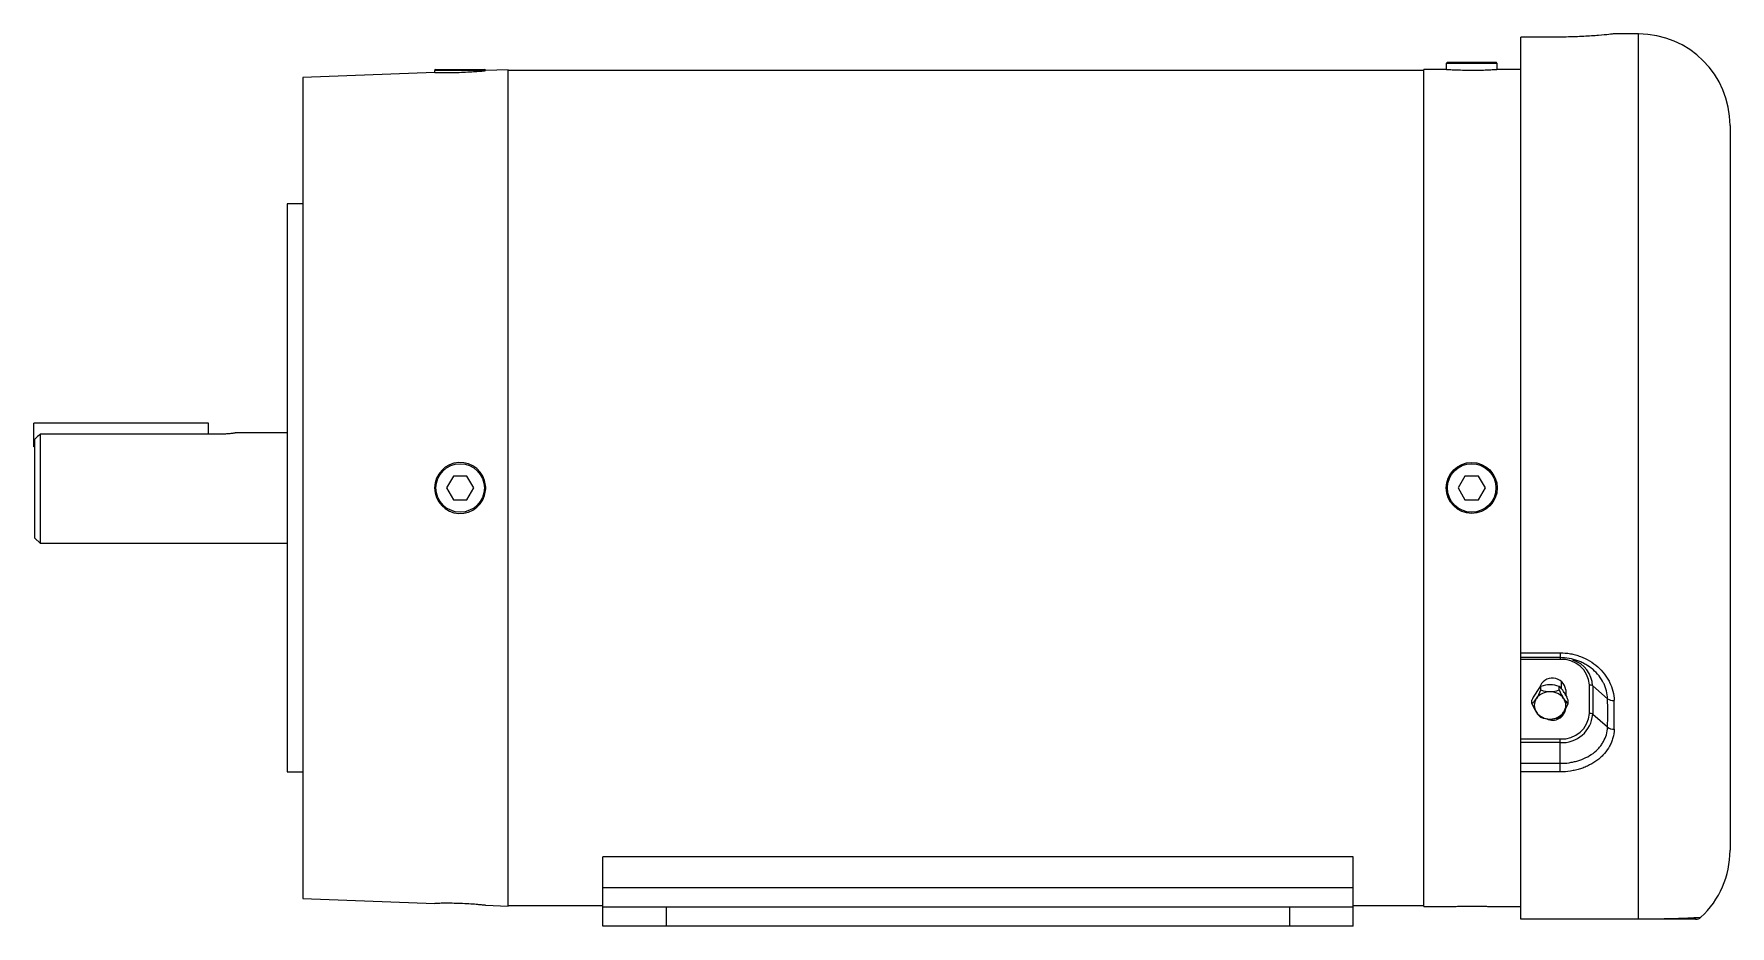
# Paper-space layout '_Back' of a CAD drawing. Header units: inches. Extents: x -7.4 to 6.1, y -3.5 to 3.6.
import ezdxf

# ---------------------------------------------------------------- set-up
doc = ezdxf.new("R2010")
doc.units = ezdxf.units.IN
doc.header["$MEASUREMENT"] = 0

psp = doc.layouts.new('_Back')

# ---------------------------------------------------------------- linework, layer by layer
at = {"color": 7, "linetype": 'Continuous', "lineweight": 25}
for p, q in [((4.705, 3.571), (4.395, 3.571)), ((4.705, 3.571), (4.395, 3.571)), ((4.395, -3.416), (4.395, 3.571)), ((4.705, 3.571), (4.705, 3.571)), ((5.325, 3.596), (5.133, 3.596)), ((5.325, -3.416), (5.325, 3.596)), ((3.813, 3.372), (3.803, 3.362)), ((3.803, 3.362), (3.803, 3.315)), ((4.207, 3.362), (3.803, 3.362)), ((3.813, 3.372), (4.198, 3.372)), ((4.207, 3.362), (4.198, 3.372)), ((4.207, 3.315), (4.207, 3.362)), ((-4.205, 3.291), (-5.25, 3.252)), ((-5.25, 3.252), (-5.25, -3.252)), ((-4.198, 3.315), (-4.207, 3.305)), ((-4.207, 3.305), (-4.207, 3.29)), ((-3.804, 3.305), (-4.207, 3.305)), ((-4.198, 3.315), (-3.813, 3.315)), ((-3.803, 3.306), (-3.813, 3.315)), ((-3.625, 3.312), (-3.804, 3.305)), ((-3.625, -3.312), (-3.625, 3.312)), ((3.625, 3.306), (-3.625, 3.306)), ((3.806, 3.315), (3.625, 3.315)), ((3.625, -3.315), (3.625, 3.315)), ((4.395, 3.315), (4.204, 3.315)), ((6.051, 2.87), (6.051, -2.87)), ((-5.25, 2.249), (-5.375, 2.249)), ((-5.375, 2.249), (-5.375, -2.249)), ((-5.997, 0.514), (-7.38, 0.514)), ((-7.38, 0.326), (-7.38, 0.514)), ((-7.332, 0.427), (-7.332, -0.437)), ((-5.872, 0.427), (-7.332, 0.427)), ((-5.997, 0.427), (-5.997, 0.514)), ((-5.375, 0.437), (-5.778, 0.437)), ((-7.372, 0.326), (-7.38, 0.326)), ((-7.372, -0.397), (-7.372, 0.386)), ((-4.059, 0.094), (-4.113, 0)), ((-4.113, 0), (-4.059, -0.094)), ((-3.951, 0.094), (-4.059, 0.094)), ((-3.897, 0), (-3.951, 0.094)), ((-3.951, -0.094), (-3.897, 0)), ((3.951, 0.094), (3.897, 0)), ((3.897, 0), (3.951, -0.094)), ((4.059, 0.094), (3.951, 0.094)), ((4.113, 0), (4.059, 0.094)), ((4.059, -0.094), (4.113, 0)), ((-4.059, -0.094), (-3.951, -0.094)), ((3.951, -0.094), (4.059, -0.094)), ((-7.372, -0.397), (-7.332, -0.437)), ((-7.332, -0.437), (-5.375, -0.437)), ((4.395, -1.306), (4.705, -1.306)), ((4.705, -1.306), (4.705, -1.359)), ((4.705, -1.344), (4.395, -1.344)), ((4.705, -1.359), (4.395, -1.359)), ((4.542, -1.581), (4.491, -1.657)), ((4.553, -1.6), (4.553, -1.572)), ((4.697, -1.6), (4.697, -1.572)), ((4.715, -1.588), (4.715, -1.532)), ((4.75, -1.599), (4.75, -1.644)), ((4.938, -1.786), (4.938, -1.56)), ((5.081, -1.669), (4.964, -1.568)), ((4.964, -1.568), (4.964, -1.793)), ((4.481, -1.708), (4.481, -1.68)), ((4.75, -1.644), (4.759, -1.657)), ((4.769, -1.708), (4.769, -1.68)), ((5.081, -1.894), (4.964, -1.793)), ((4.395, -1.987), (4.705, -1.987)), ((4.705, -2.249), (4.705, -1.987)), ((4.705, -2.017), (4.395, -2.017)), ((-5.375, -2.249), (-5.25, -2.249)), ((4.395, -2.181), (4.705, -2.181)), ((4.705, -2.249), (4.395, -2.249)), ((-2.875, -3.47), (-2.875, -2.921)), ((3.065, -2.921), (-2.875, -2.921)), ((3.065, -3.47), (3.065, -2.921)), ((3.065, -3.167), (-2.875, -3.167)), ((-5.25, -3.252), (-4.206, -3.29)), ((-3.805, -3.305), (-3.625, -3.312)), ((-3.625, -3.306), (-2.875, -3.306)), ((3.065, -3.321), (-2.875, -3.321)), ((-2.375, -3.321), (-2.375, -3.47)), ((2.565, -3.47), (2.565, -3.321)), ((3.065, -3.306), (3.625, -3.306)), ((3.625, -3.315), (3.847, -3.315)), ((4.161, -3.315), (4.395, -3.315)), ((3.065, -3.47), (-2.875, -3.47)), ((4.395, -3.413), (5.325, -3.413)), ((5.325, -3.416), (4.395, -3.416))]:
    psp.add_line(p, q, dxfattribs=at)
for centre, radius in [((-4.005, 0), 0.192), ((4.005, 0), 0.202), ((4.005, 0), 0.192)]:
    psp.add_circle(centre, radius, dxfattribs=at)
for centre, radius, start, end in [((5.325, 2.87), 0.726, 0, 90), ((-4.005, 0), 0.202, 5.7045, 354.2955), ((4.72, -1.577), 0.219, 4.4019, 93.8113), ((4.737, -1.578), 0.226, 2.4265, 72.1588), ((4.168, -1.438), 0.418, 326.6535, 337.1737), ((4.644, -1.613), 0.107, 7.4112, 162.28), ((4.589, -1.627), 0.0665, 123.3608, 135.2109), ((4.622, -1.744), 0.185, 89.1503, 112.0281), ((4.622, -1.428), 0.185, 247.9719, 270.8497), ((4.628, -1.744), 0.185, 67.9719, 90.8497), ((4.628, -1.428), 0.185, 269.1503, 292.0281), ((4.607, -1.688), 0.147, 30.9242, 52.2873), ((5.082, -1.438), 0.418, 202.8263, 213.3465), ((4.94, -1.602), 0.0415, 54.8603, 92.9355), ((4.874, -1.847), 0.427, 153.668, 157.0869), ((4.391, -1.592), 0.147, 307.7127, 329.0758), ((4.866, -1.546), 0.418, 202.8263, 213.3465), ((4.596, -1.722), 0.0961, 145.7352, 214.2648), ((4.622, -1.743), 0.129, 88.695, 144.4351), ((4.628, -1.743), 0.129, 35.5649, 91.305), ((4.415, -1.823), 0.381, 28.6931, 33.5611), ((4.654, -1.722), 0.0961, 325.7352, 34.2648), ((4.859, -1.592), 0.147, 210.9242, 232.2873), ((4.384, -1.546), 0.418, 326.6535, 337.1737), ((4.376, -1.847), 0.427, 22.9131, 26.332), ((5.126, -1.597), 0.0857, 237.668, 274.0958), ((0.49, -1.782), 4.592, 358.5951, 1.4049), ((0.385, -1.797), 4.749, 358.6185, 1.3815), ((4.622, -1.701), 0.129, 215.5649, 271.305), ((4.643, -1.701), 0.147, 210.9242, 232.2873), ((4.622, -1.645), 0.185, 247.9719, 270.8497), ((4.646, -1.734), 0.105, 243.7511, 353.2766), ((4.628, -1.701), 0.129, 268.695, 324.4351), ((4.628, -1.645), 0.185, 269.1503, 292.0281), ((4.607, -1.701), 0.147, 307.7127, 329.0758), ((4.72, -1.769), 0.219, 266.1887, 355.5981), ((4.721, -1.774), 0.243, 266.1887, 355.5981), ((4.94, -1.827), 0.0415, 54.8603, 92.9355), ((5.13, -1.831), 0.0807, 232.1987, 271.7878), ((5.325, -2.87), 0.726, 313.0542, 0), ((5.78, -3.356), 0.06, 270, 311.9904)]:
    psp.add_arc(centre, radius, start, end, dxfattribs=at)
for points, knots in [([(5.133, 3.596), (5.133, 3.596), (5.132, 3.596), (5.097, 3.592), (5.014, 3.584), (4.915, 3.577), (4.826, 3.573), (4.762, 3.571), (4.721, 3.571), (4.705, 3.571)], [0, 0, 0, 0, 0.07936, 0.287025, 0.496091, 0.709183, 0.81631, 0.926507, 1, 1, 1, 1]), ([(-4.205, 3.29), (-4.205, 3.29), (-4.208, 3.29), (-4.191, 3.29), (-4.153, 3.289), (-4.096, 3.289), (-4.03, 3.291), (-3.961, 3.293), (-3.904, 3.297), (-3.857, 3.3), (-3.821, 3.303), (-3.807, 3.305), (-3.804, 3.305), (-3.804, 3.305)], [0, 0, 0, 0, 0.032949, 0.143647, 0.254369, 0.36514, 0.475867, 0.586548, 0.697382, 0.768849, 0.879645, 0.990456, 1, 1, 1, 1]), ([(3.806, 3.315), (3.805, 3.315), (3.802, 3.315), (3.821, 3.314), (3.859, 3.312), (3.915, 3.31), (3.982, 3.309), (4.05, 3.309), (4.107, 3.31), (4.135, 3.311), (4.146, 3.312)], [0, 0, 0, 0, 0.046743, 0.19008, 0.33352, 0.477235, 0.621017, 0.764615, 0.908115, 1, 1, 1, 1]), ([(4.146, 3.312), (4.161, 3.313), (4.189, 3.314), (4.207, 3.315), (4.205, 3.315), (4.204, 3.315)], [0, 0, 0, 0, 0.424038, 0.848098, 1, 1, 1, 1]), ([(-5.778, 0.437), (-5.778, 0.437), (-5.779, 0.437), (-5.781, 0.437), (-5.783, 0.436), (-5.788, 0.435), (-5.791, 0.435), (-5.798, 0.434), (-5.802, 0.433), (-5.815, 0.431), (-5.825, 0.43), (-5.848, 0.428), (-5.86, 0.427), (-5.872, 0.427)], [0, 0, 0, 0, 0.125, 0.125, 0.25, 0.25, 0.375, 0.375, 0.5, 0.5, 0.75, 0.75, 1, 1, 1, 1]), ([(4.705, -1.306), (4.733, -1.306), (4.76, -1.308), (4.8, -1.315), (4.813, -1.318), (4.84, -1.326), (4.853, -1.33), (4.891, -1.344), (4.915, -1.356), (4.961, -1.384), (4.983, -1.4), (5.023, -1.434), (5.041, -1.453), (5.064, -1.484), (5.072, -1.495), (5.085, -1.517), (5.091, -1.528), (5.108, -1.562), (5.117, -1.585), (5.129, -1.633), (5.132, -1.658), (5.133, -1.682)], [0, 0, 0, 0, 0.125, 0.125, 0.1875, 0.1875, 0.25, 0.25, 0.375, 0.375, 0.5, 0.5, 0.625, 0.625, 0.6875, 0.6875, 0.75, 0.75, 0.875, 0.875, 1, 1, 1, 1]), ([(5.081, -1.669), (5.08, -1.648), (5.077, -1.627), (5.069, -1.596), (5.066, -1.586), (5.058, -1.565), (5.054, -1.555), (5.039, -1.525), (5.027, -1.507), (4.999, -1.471), (4.983, -1.454), (4.948, -1.424), (4.929, -1.411), (4.899, -1.393), (4.888, -1.387), (4.867, -1.377), (4.856, -1.373), (4.823, -1.361), (4.8, -1.354), (4.753, -1.346), (4.729, -1.344), (4.705, -1.344)], [0, 0, 0, 0, 0.125, 0.125, 0.1875, 0.1875, 0.25, 0.25, 0.375, 0.375, 0.5, 0.5, 0.625, 0.625, 0.6875, 0.6875, 0.75, 0.75, 0.875, 0.875, 1, 1, 1, 1]), ([(4.728, -1.783), (4.73, -1.78), (4.735, -1.776), (4.737, -1.771), (4.738, -1.768)], [0, 0, 0, 0, 0.5447792, 1, 1, 1, 1]), ([(4.705, -2.181), (4.729, -2.181), (4.753, -2.18), (4.788, -2.174), (4.799, -2.172), (4.822, -2.167), (4.834, -2.164), (4.867, -2.154), (4.888, -2.146), (4.929, -2.126), (4.948, -2.115), (4.983, -2.089), (4.998, -2.075), (5.019, -2.052), (5.026, -2.044), (5.038, -2.027), (5.043, -2.018), (5.058, -1.992), (5.066, -1.973), (5.077, -1.935), (5.08, -1.915), (5.081, -1.894)], [0, 0, 0, 0, 0.125, 0.125, 0.1875, 0.1875, 0.25, 0.25, 0.375, 0.375, 0.5, 0.5, 0.625, 0.625, 0.6875, 0.6875, 0.75, 0.75, 0.875, 0.875, 1, 1, 1, 1]), ([(5.133, -1.911), (5.132, -1.935), (5.129, -1.958), (5.12, -1.991), (5.116, -2.002), (5.108, -2.024), (5.103, -2.034), (5.086, -2.065), (5.072, -2.085), (5.049, -2.112), (5.04, -2.121), (5.022, -2.138), (5.013, -2.146), (4.984, -2.169), (4.962, -2.182), (4.927, -2.2), (4.915, -2.206), (4.891, -2.216), (4.866, -2.225), (4.841, -2.232), (4.814, -2.238), (4.801, -2.24), (4.76, -2.247), (4.733, -2.249), (4.705, -2.249)], [0, 0, 0, 0, 0.125, 0.125, 0.1875, 0.1875, 0.25, 0.25, 0.375, 0.375, 0.4375, 0.4375, 0.5, 0.5, 0.625, 0.625, 0.6875, 0.6875, 0.75, 0.8125, 0.8125, 0.875, 0.875, 1, 1, 1, 1]), ([(-3.864, -3.3), (-3.882, -3.298), (-3.918, -3.296), (-3.985, -3.292), (-4.054, -3.29), (-4.118, -3.289), (-4.168, -3.29), (-4.201, -3.29), (-4.204, -3.29), (-4.206, -3.29)], [0, 0, 0, 0, 0.1445205, 0.289043, 0.4334453, 0.5775084, 0.721433, 0.8653793, 1, 1, 1, 1]), ([(-3.805, -3.305), (-3.805, -3.305), (-3.806, -3.305), (-3.83, -3.303), (-3.854, -3.301), (-3.864, -3.3)], [0, 0, 0, 0, 0.313515, 0.732756, 1, 1, 1, 1]), ([(3.847, -3.315), (3.847, -3.315), (3.844, -3.315), (3.855, -3.315), (3.88, -3.314), (3.921, -3.312), (3.965, -3.311), (3.994, -3.311), (4.005, -3.311)], [0, 0, 0, 0, 0.0058163, 0.2202615, 0.434707, 0.6493641, 0.8641146, 1, 1, 1, 1]), ([(4.005, -3.311), (4.023, -3.311), (4.058, -3.311), (4.106, -3.313), (4.141, -3.314), (4.161, -3.315), (4.161, -3.315), (4.161, -3.315)], [0, 0, 0, 0, 0.214672, 0.429338, 0.644157, 0.859076, 1, 1, 1, 1]), ([(5.325, -3.413), (5.353, -3.413), (5.416, -3.413), (5.494, -3.412), (5.557, -3.41), (5.619, -3.409), (5.678, -3.407), (5.73, -3.405), (5.769, -3.403), (5.805, -3.401), (5.822, -3.4), (5.82, -3.4), (5.82, -3.4)], [0, 0, 0, 0, 0.062502, 0.140479, 0.198653, 0.258375, 0.365432, 0.475066, 0.591472, 0.708764, 0.947568, 1, 1, 1, 1]), ([(5.778, -3.416), (5.779, -3.416), (5.782, -3.416), (5.765, -3.416), (5.724, -3.416), (5.665, -3.416), (5.598, -3.416), (5.528, -3.416), (5.445, -3.416), (5.376, -3.416), (5.335, -3.416), (5.325, -3.416)], [0, 0, 0, 0, 0.070697, 0.272622, 0.473804, 0.628381, 0.731026, 0.833087, 0.904639, 0.976872, 1, 1, 1, 1])]:
    psp.add_open_spline(points, degree=3, knots=knots, dxfattribs=at)
for points in [[(-7.332, 0.427), (-7.346, 0.413), (-7.359, 0.4), (-7.372, 0.386)], [(-3.804, -0.02), (-3.802, -0.007), (-3.802, 0.007), (-3.804, 0.02)]]:
    psp.add_open_spline(points, degree=3, dxfattribs=at)

doc.saveas('drawing.dxf')
